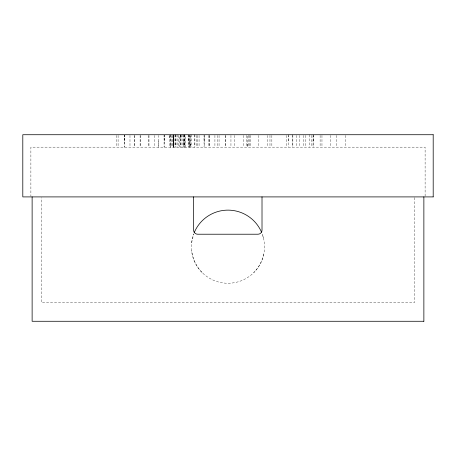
<?xml version="1.0" encoding="UTF-8"?>
<svg xmlns="http://www.w3.org/2000/svg" width="456" height="456" viewBox="0 0 456 456"><rect width="100%" height="100%" fill="white"/><g stroke="black" fill="none" stroke-linecap="round" stroke-linejoin="round"><path stroke-width="0.34" stroke-dasharray="2.28 1.71" d="M124.271 140.944L124.271 135.421L124.271 147.163M124.642 136.8L124.642 135.421L124.642 147.163M158.728 140.944L158.728 147.163L158.728 135.421M164.069 136.8L164.069 135.421L164.069 147.163M164.439 140.944L164.439 135.421L164.439 147.163M169.717 137.837L169.717 135.352M170.179 145.094L170.179 147.163L170.179 134.725M173.098 135.421L173.098 147.163M173.405 147.163L173.405 135.421M173.559 147.163L173.559 135.421M179.544 147.163L179.544 135.421M180.468 137.837L180.468 135.352M181.066 137.216L181.066 135.352M183.967 140.944L183.967 147.163L183.967 135.421M185.227 147.163L185.227 135.421M188.607 140.944L188.607 135.421L188.607 147.163M189.308 136.8L189.308 135.421L189.308 147.163M189.679 140.944L189.679 147.163L189.679 135.421M190.756 144.056L190.756 147.163L190.756 134.725M204.071 140.944L204.071 135.421L204.071 147.163M204.784 135.421L204.784 147.163M247.585 144.056L247.585 147.163L247.585 135.352M288.608 140.944L288.608 135.421M313.329 140.944L313.329 135.421M191.623 242.797L193.72 233.917A36.56 36.56 0 0 0 227.892 283.256A36.56 36.56 0 0 0 262.291 234.076L263.756 239.161M263.756 254.231C262.291 261.123 258.803 267.558 253.832 272.545M202.122 272.545C196.274 266.692 192.5 258.826 191.623 250.595M425.112 196.2L425.112 147.163L30.883 147.163L30.888 196.2M414.538 197.619L414.538 302.619L41.456 302.619L41.456 197.619M345.363 135.421L345.363 147.163M336.705 135.421L336.705 147.163M330.623 135.421L330.623 147.163M321.964 135.421L321.964 147.163M320.123 135.421L320.123 147.163M313.329 134.725L313.329 147.163M313.021 135.421L313.021 147.163M311.459 135.421L311.459 147.163M309.185 134.725L309.185 147.163M305.383 135.421L305.383 147.163M303.656 135.421L303.656 147.163M299.512 135.421L299.512 147.163M296.725 135.421L296.725 147.163M292.855 135.421L292.855 147.163M292.758 134.725L292.758 147.163M288.608 134.725L288.608 147.163M286.773 135.421L286.773 147.163M271.85 135.421L271.85 147.163M269.975 135.352L269.975 147.163M267.809 135.421L267.809 147.163M258.216 135.421L258.216 147.163M250.372 135.421L250.372 147.163M249.557 135.421L249.557 147.163M248.206 135.352L248.206 147.163M246.177 135.421L246.177 147.163M243.475 135.421L243.475 147.163M234.817 135.421L234.817 147.163M230.947 135.421L230.947 147.163M225.606 135.421L225.606 147.163M225.235 135.421L225.235 147.163M219.062 135.421L219.062 147.163M217.312 135.421L217.312 147.163M214.918 135.421L214.918 147.163M209.823 135.421L209.823 147.163M209.207 135.421L209.207 147.163M208.415 135.352L208.415 147.163M199.072 135.421L199.072 147.163M197.414 135.421L197.414 147.163M196.696 135.421L196.696 147.163M194.9 134.725L194.9 147.163M194.285 134.725L194.285 147.163M191.52 134.725L191.52 147.163M190.671 134.725L190.671 147.163M188.146 134.725L188.146 147.163M184.919 134.725L184.919 147.163M184.697 134.725L184.697 147.163M184.458 134.725L184.458 147.163M183.694 134.725L183.694 147.163M182.924 134.725L182.924 147.163M181.066 134.725L181.066 147.163M180.775 134.725L180.775 147.163M180.468 134.725L180.468 147.163M178.809 135.421L178.809 147.163M177.857 134.725L177.857 147.163M175.987 134.725L175.987 147.163M175.862 134.725L175.862 147.163M175.246 134.725L175.246 147.163M174.01 134.725L174.01 147.163M173.833 135.421L173.833 147.163M173.787 134.725L173.787 147.163M173.16 134.725L173.16 147.163M172.174 135.421L172.174 147.163M171.45 135.421L171.45 147.163M170.413 134.725L170.413 147.163M169.717 135.421L169.717 147.163M154.669 135.421L154.669 147.163M148.958 135.421L148.958 147.163M148.861 135.421L148.861 147.163M140.488 135.421L140.488 147.163M140.117 135.421L140.117 147.163M134.776 135.421L134.776 147.163M134.406 135.421L134.406 147.163M129.983 135.421L129.983 147.163M118.098 135.421L118.098 147.163M116.348 135.421L116.348 147.163"/><path stroke-width="0.68" d="M433.154 134.725L22.8 134.725L22.806 196.906L433.154 196.906M423.829 321.275L32.125 321.275L32.125 196.906M433.194 134.725L433.194 196.906M423.869 196.906L423.869 321.275M262.012 196.906L262.012 230.195A4.018 4.018 0 0 1 257.993 234.219L197.636 234.219A4.018 4.018 0 0 1 193.612 230.195L193.612 196.906M194.199 232.702A36.56 36.56 0 0 1 261.522 232.155"/></g></svg>
